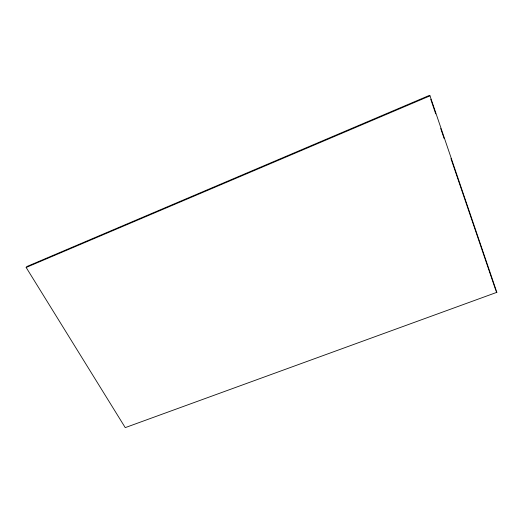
<?xml version="1.0" encoding="UTF-8"?>
<svg xmlns="http://www.w3.org/2000/svg" width="523" height="523" viewBox="0 0 523 523"><rect width="100%" height="100%" fill="white"/><g stroke="black" fill="none" stroke-linecap="round" stroke-linejoin="round"><path stroke-width="0.78" d="M26.15 267.469L27.026 266.462L429.435 95.376L430.004 95.846L496.85 292.331L125.245 427.624L26.15 267.469L430.004 95.846M496.105 291.233L496.85 292.331M430.743 99.233L435.731 113.883M440.719 128.534L444.132 138.556M450.957 158.606L495.843 290.461"/></g></svg>
